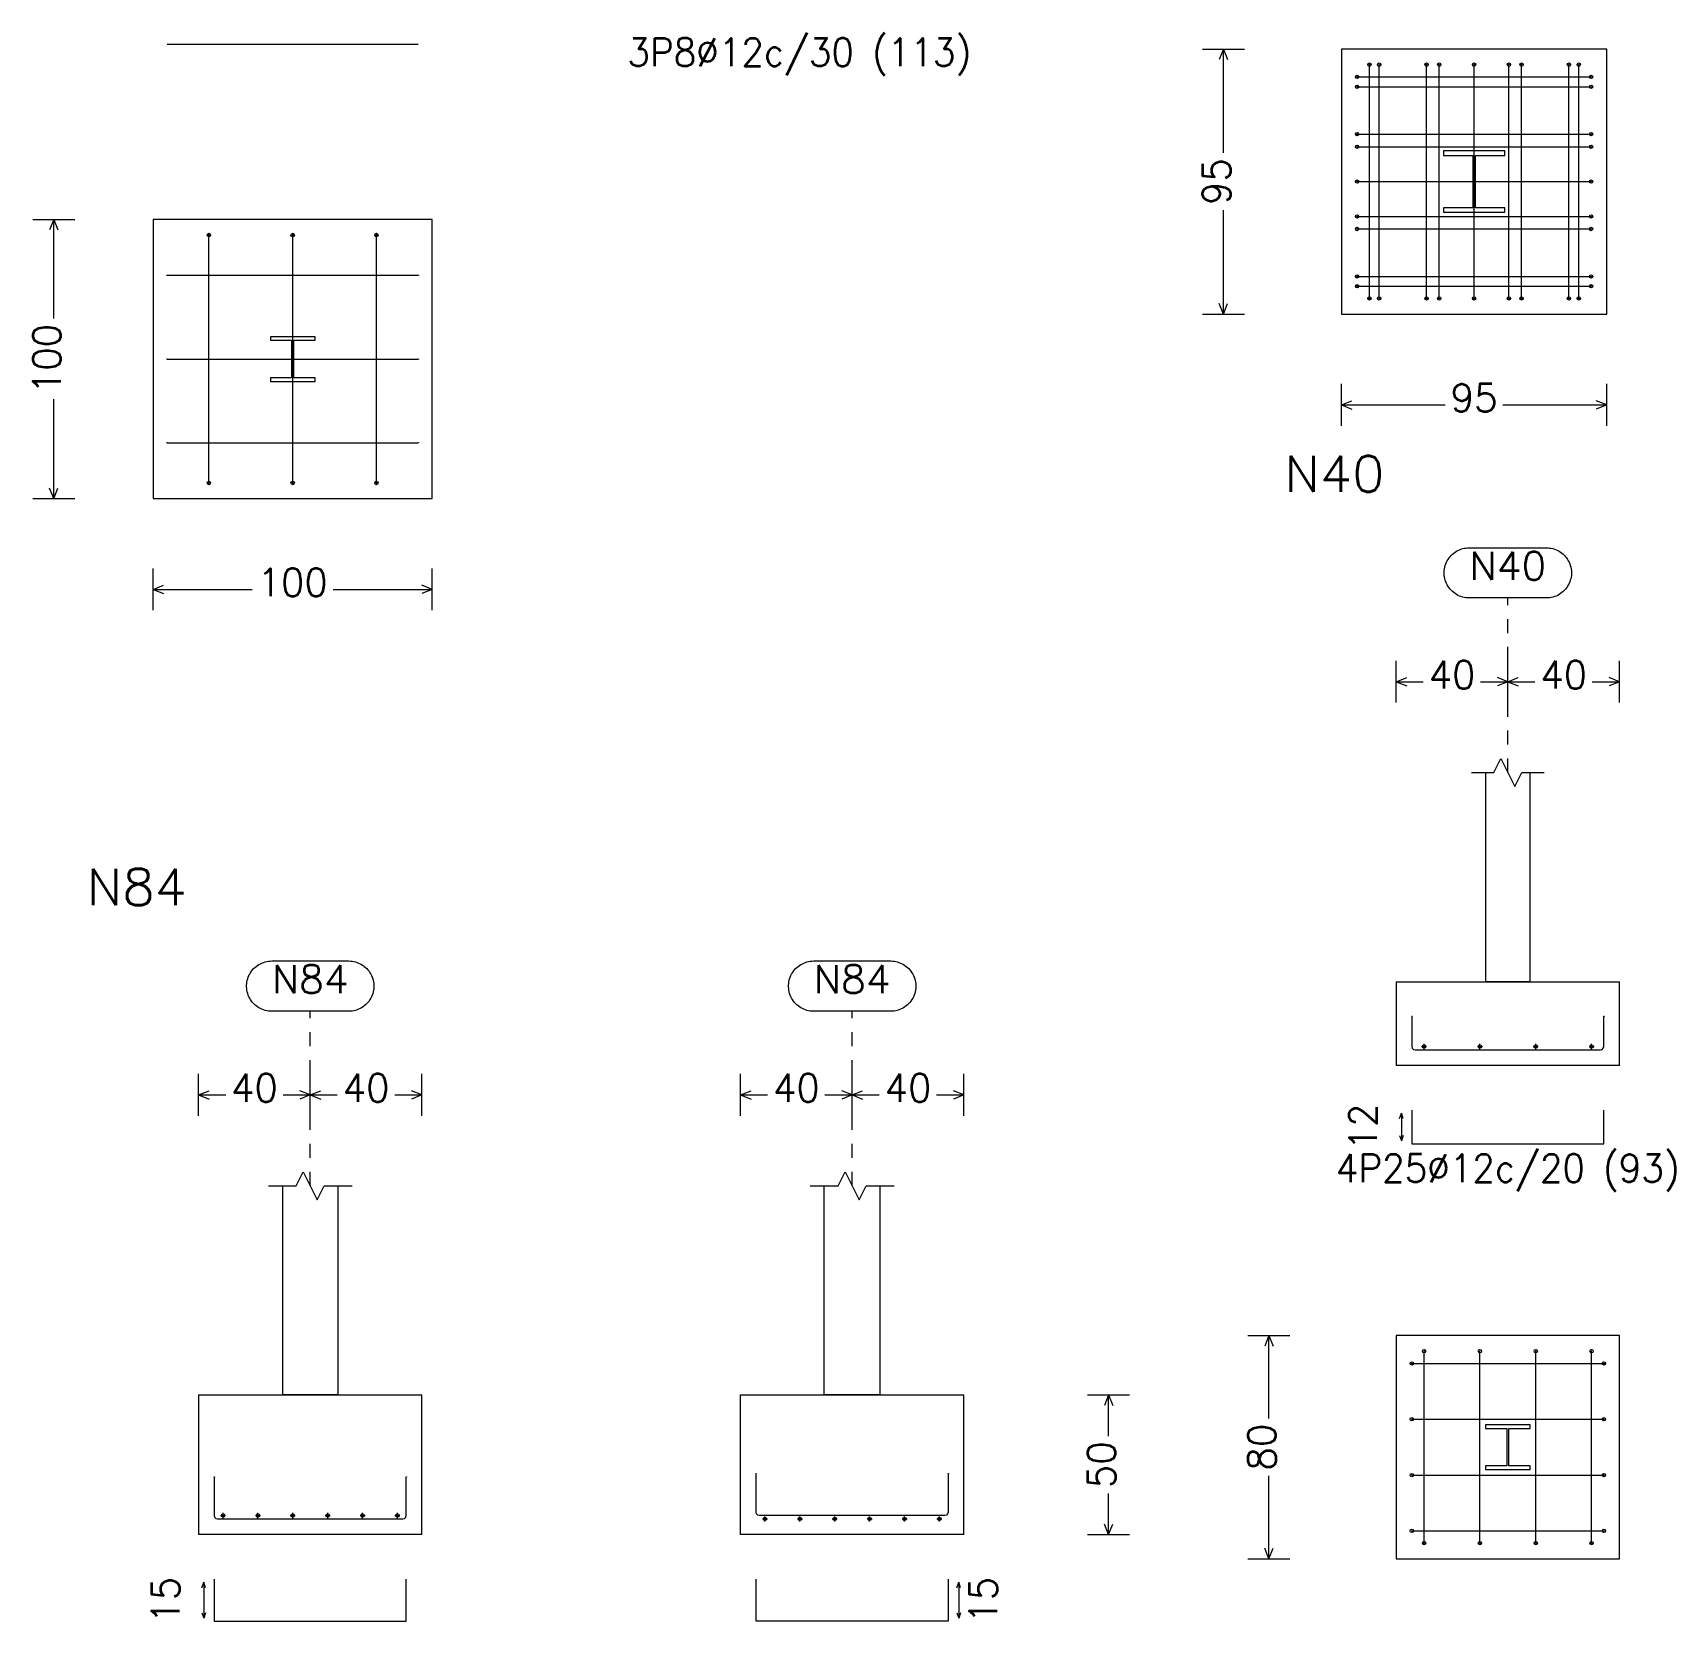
# Model space of a CAD drawing. Header units: millimetres. Extents: x -252 to 259, y -4 to 137.
# Drawn here: x -127.77 to -116, y 97.27 to 108.65 of the extents above; entities that cross this region are included whole.
import ezdxf
from ezdxf.enums import TextEntityAlignment as Align

# ---------------------------------------------------------------- set-up
doc = ezdxf.new("R2010")
doc.units = ezdxf.units.MM
doc.linetypes.add('CYPE_PUNTO', pattern=[0.075, 0, -0.075])
for name, color, linetype, lineweight in [('CIM_COTAS', 2, 'Continuous', 0), ('CIM_DIB_ARMADOS', 4, 'Continuous', 0), ('CIM_GEOMETRIA', 2, 'Continuous', 0), ('CIM_REFEREN', 2, 'Continuous', 0), ('CIM_TXT_ARMADOS', 3, 'Continuous', 0)]:
    doc.layers.add(name, color=color, linetype=linetype, lineweight=lineweight)
doc.styles.add('CYPETXT', font='romans__.ttf', dxfattribs={"height": 0.2})

msp = doc.modelspace()

# ---------------------------------------------------------------- hatches: boundary and pattern name
at = {"layer": 'CIM_DIB_ARMADOS'}
h = msp.add_hatch(color=256, dxfattribs=at)
edge = h.paths.add_edge_path(flags=0)
edge.add_arc((-118.194, 108.426), 0.0016, 0, 360)
h = msp.add_hatch(color=256, dxfattribs=at)
edge = h.paths.add_edge_path(flags=0)
edge.add_arc((-118.124, 108.426), 0.0016, 0, 360)
h = msp.add_hatch(color=256, dxfattribs=at)
edge = h.paths.add_edge_path(flags=0)
edge.add_arc((-117.784, 108.426), 0.0016, 0, 360)
h = msp.add_hatch(color=256, dxfattribs=at)
edge = h.paths.add_edge_path(flags=0)
edge.add_arc((-117.694, 108.426), 0.0016, 0, 360)
h = msp.add_hatch(color=256, dxfattribs=at)
edge = h.paths.add_edge_path(flags=0)
edge.add_arc((-117.444, 108.426), 0.0016, 0, 360)
h = msp.add_hatch(color=256, dxfattribs=at)
edge = h.paths.add_edge_path(flags=0)
edge.add_arc((-117.194, 108.426), 0.0016, 0, 360)
h = msp.add_hatch(color=256, dxfattribs=at)
edge = h.paths.add_edge_path(flags=0)
edge.add_arc((-117.104, 108.426), 0.0016, 0, 360)
h = msp.add_hatch(color=256, dxfattribs=at)
edge = h.paths.add_edge_path(flags=0)
edge.add_arc((-116.764, 108.426), 0.0016, 0, 360)
h = msp.add_hatch(color=256, dxfattribs=at)
edge = h.paths.add_edge_path(flags=0)
edge.add_arc((-116.694, 108.426), 0.0016, 0, 360)
h = msp.add_hatch(color=256, dxfattribs=at)
edge = h.paths.add_edge_path(flags=0)
edge.add_arc((-118.282, 108.338), 0.0016, 0, 360)
h = msp.add_hatch(color=256, dxfattribs=at)
edge = h.paths.add_edge_path(flags=0)
edge.add_arc((-118.282, 108.268), 0.0016, 0, 360)
h = msp.add_hatch(color=256, dxfattribs=at)
edge = h.paths.add_edge_path(flags=0)
edge.add_arc((-116.606, 108.338), 0.0016, 0, 360)
h = msp.add_hatch(color=256, dxfattribs=at)
edge = h.paths.add_edge_path(flags=0)
edge.add_arc((-116.606, 108.268), 0.0016, 0, 360)
h = msp.add_hatch(color=256, dxfattribs=at)
edge = h.paths.add_edge_path(flags=0)
edge.add_arc((-118.282, 107.928), 0.0016, 0, 360)
h = msp.add_hatch(color=256, dxfattribs=at)
edge = h.paths.add_edge_path(flags=0)
edge.add_arc((-116.606, 107.928), 0.0016, 0, 360)
h = msp.add_hatch(color=256, dxfattribs=at)
edge = h.paths.add_edge_path(flags=0)
edge.add_arc((-118.282, 107.838), 0.0016, 0, 360)
h = msp.add_hatch(color=256, dxfattribs=at)
edge = h.paths.add_edge_path(flags=0)
edge.add_arc((-116.606, 107.838), 0.0016, 0, 360)
h = msp.add_hatch(color=256, dxfattribs=at)
edge = h.paths.add_edge_path(flags=0)
edge.add_arc((-118.282, 107.588), 0.0016, 0, 360)
h = msp.add_hatch(color=256, dxfattribs=at)
edge = h.paths.add_edge_path(flags=0)
edge.add_arc((-116.606, 107.588), 0.0016, 0, 360)
h = msp.add_hatch(color=256, dxfattribs=at)
edge = h.paths.add_edge_path(flags=0)
edge.add_arc((-118.282, 107.338), 0.0016, 0, 360)
h = msp.add_hatch(color=256, dxfattribs=at)
edge = h.paths.add_edge_path(flags=0)
edge.add_arc((-116.606, 107.338), 0.0016, 0, 360)
h = msp.add_hatch(color=256, dxfattribs=at)
edge = h.paths.add_edge_path(flags=0)
edge.add_arc((-126.509, 107.216), 0.0016, 0, 360)
h = msp.add_hatch(color=256, dxfattribs=at)
edge = h.paths.add_edge_path(flags=0)
edge.add_arc((-126.509, 107.204), 0.0016, 0, 360)
h = msp.add_hatch(color=256, dxfattribs=at)
edge = h.paths.add_edge_path(flags=0)
edge.add_arc((-125.909, 107.216), 0.0016, 0, 360)
h = msp.add_hatch(color=256, dxfattribs=at)
edge = h.paths.add_edge_path(flags=0)
edge.add_arc((-125.909, 107.204), 0.0016, 0, 360)
h = msp.add_hatch(color=256, dxfattribs=at)
edge = h.paths.add_edge_path(flags=0)
edge.add_arc((-125.309, 107.216), 0.0016, 0, 360)
h = msp.add_hatch(color=256, dxfattribs=at)
edge = h.paths.add_edge_path(flags=0)
edge.add_arc((-125.309, 107.204), 0.0016, 0, 360)
h = msp.add_hatch(color=256, dxfattribs=at)
edge = h.paths.add_edge_path(flags=0)
edge.add_arc((-118.282, 107.248), 0.0016, 0, 360)
h = msp.add_hatch(color=256, dxfattribs=at)
edge = h.paths.add_edge_path(flags=0)
edge.add_arc((-116.606, 107.248), 0.0016, 0, 360)
h = msp.add_hatch(color=256, dxfattribs=at)
edge = h.paths.add_edge_path(flags=0)
edge.add_arc((-126.809, 106.916), 0.0016, 0, 360)
h = msp.add_hatch(color=256, dxfattribs=at)
edge = h.paths.add_edge_path(flags=0)
edge.add_arc((-126.809, 106.916), 0.0016, 0, 360)
h = msp.add_hatch(color=256, dxfattribs=at)
edge = h.paths.add_edge_path(flags=0)
edge.add_arc((-125.009, 106.916), 0.0016, 0, 360)
h = msp.add_hatch(color=256, dxfattribs=at)
edge = h.paths.add_edge_path(flags=0)
edge.add_arc((-125.009, 106.916), 0.0016, 0, 360)
h = msp.add_hatch(color=256, dxfattribs=at)
edge = h.paths.add_edge_path(flags=0)
edge.add_arc((-118.282, 106.908), 0.0016, 0, 360)
h = msp.add_hatch(color=256, dxfattribs=at)
edge = h.paths.add_edge_path(flags=0)
edge.add_arc((-116.606, 106.908), 0.0016, 0, 360)
h = msp.add_hatch(color=256, dxfattribs=at)
edge = h.paths.add_edge_path(flags=0)
edge.add_arc((-118.282, 106.838), 0.0016, 0, 360)
h = msp.add_hatch(color=256, dxfattribs=at)
edge = h.paths.add_edge_path(flags=0)
edge.add_arc((-118.194, 106.75), 0.0016, 0, 360)
h = msp.add_hatch(color=256, dxfattribs=at)
edge = h.paths.add_edge_path(flags=0)
edge.add_arc((-118.124, 106.75), 0.0016, 0, 360)
h = msp.add_hatch(color=256, dxfattribs=at)
edge = h.paths.add_edge_path(flags=0)
edge.add_arc((-117.784, 106.75), 0.0016, 0, 360)
h = msp.add_hatch(color=256, dxfattribs=at)
edge = h.paths.add_edge_path(flags=0)
edge.add_arc((-117.694, 106.75), 0.0016, 0, 360)
h = msp.add_hatch(color=256, dxfattribs=at)
edge = h.paths.add_edge_path(flags=0)
edge.add_arc((-117.444, 106.75), 0.0016, 0, 360)
h = msp.add_hatch(color=256, dxfattribs=at)
edge = h.paths.add_edge_path(flags=0)
edge.add_arc((-117.194, 106.75), 0.0016, 0, 360)
h = msp.add_hatch(color=256, dxfattribs=at)
edge = h.paths.add_edge_path(flags=0)
edge.add_arc((-117.104, 106.75), 0.0016, 0, 360)
h = msp.add_hatch(color=256, dxfattribs=at)
edge = h.paths.add_edge_path(flags=0)
edge.add_arc((-116.764, 106.75), 0.0016, 0, 360)
h = msp.add_hatch(color=256, dxfattribs=at)
edge = h.paths.add_edge_path(flags=0)
edge.add_arc((-116.694, 106.75), 0.0016, 0, 360)
h = msp.add_hatch(color=256, dxfattribs=at)
edge = h.paths.add_edge_path(flags=0)
edge.add_arc((-116.606, 106.838), 0.0016, 0, 360)
h = msp.add_hatch(color=256, dxfattribs=at)
edge = h.paths.add_edge_path(flags=0)
edge.add_arc((-126.809, 106.316), 0.0016, 0, 360)
h = msp.add_hatch(color=256, dxfattribs=at)
edge = h.paths.add_edge_path(flags=0)
edge.add_arc((-126.809, 106.316), 0.0016, 0, 360)
h = msp.add_hatch(color=256, dxfattribs=at)
edge = h.paths.add_edge_path(flags=0)
edge.add_arc((-125.009, 106.316), 0.0016, 0, 360)
h = msp.add_hatch(color=256, dxfattribs=at)
edge = h.paths.add_edge_path(flags=0)
edge.add_arc((-125.009, 106.316), 0.0016, 0, 360)
h = msp.add_hatch(color=256, dxfattribs=at)
edge = h.paths.add_edge_path(flags=0)
edge.add_arc((-126.809, 105.716), 0.0016, 0, 360)
h = msp.add_hatch(color=256, dxfattribs=at)
edge = h.paths.add_edge_path(flags=0)
edge.add_arc((-126.809, 105.716), 0.0016, 0, 360)
h = msp.add_hatch(color=256, dxfattribs=at)
edge = h.paths.add_edge_path(flags=0)
edge.add_arc((-125.009, 105.716), 0.0016, 0, 360)
h = msp.add_hatch(color=256, dxfattribs=at)
edge = h.paths.add_edge_path(flags=0)
edge.add_arc((-125.009, 105.716), 0.0016, 0, 360)
h = msp.add_hatch(color=256, dxfattribs=at)
edge = h.paths.add_edge_path(flags=0)
edge.add_arc((-126.509, 105.428), 0.0016, 0, 360)
h = msp.add_hatch(color=256, dxfattribs=at)
edge = h.paths.add_edge_path(flags=0)
edge.add_arc((-126.509, 105.416), 0.0016, 0, 360)
h = msp.add_hatch(color=256, dxfattribs=at)
edge = h.paths.add_edge_path(flags=0)
edge.add_arc((-125.909, 105.428), 0.0016, 0, 360)
h = msp.add_hatch(color=256, dxfattribs=at)
edge = h.paths.add_edge_path(flags=0)
edge.add_arc((-125.909, 105.416), 0.0016, 0, 360)
h = msp.add_hatch(color=256, dxfattribs=at)
edge = h.paths.add_edge_path(flags=0)
edge.add_arc((-125.309, 105.428), 0.0016, 0, 360)
h = msp.add_hatch(color=256, dxfattribs=at)
edge = h.paths.add_edge_path(flags=0)
edge.add_arc((-125.309, 105.416), 0.0016, 0, 360)
h = msp.add_hatch(color=256, dxfattribs=at)
edge = h.paths.add_edge_path(flags=0)
edge.add_arc((-117.89, 101.604), 0.0016, 0, 360)
h = msp.add_hatch(color=256, dxfattribs=at)
edge = h.paths.add_edge_path(flags=0)
edge.add_arc((-116.514, 101.604), 0.0016, 0, 360)
h = msp.add_hatch(color=256, dxfattribs=at)
edge = h.paths.add_edge_path(flags=0)
edge.add_arc((-117.802, 99.204), 0.0016, 0, 360)
h = msp.add_hatch(color=256, dxfattribs=at)
edge = h.paths.add_edge_path(flags=0)
edge.add_arc((-117.402, 99.204), 0.0016, 0, 360)
h = msp.add_hatch(color=256, dxfattribs=at)
edge = h.paths.add_edge_path(flags=0)
edge.add_arc((-117.002, 99.204), 0.0016, 0, 360)
h = msp.add_hatch(color=256, dxfattribs=at)
edge = h.paths.add_edge_path(flags=0)
edge.add_arc((-116.602, 99.204), 0.0016, 0, 360)
h = msp.add_hatch(color=256, dxfattribs=at)
edge = h.paths.add_edge_path(flags=0)
edge.add_arc((-117.89, 99.116), 0.0016, 0, 360)
h = msp.add_hatch(color=256, dxfattribs=at)
edge = h.paths.add_edge_path(flags=0)
edge.add_arc((-116.514, 99.116), 0.0016, 0, 360)
h = msp.add_hatch(color=256, dxfattribs=at)
edge = h.paths.add_edge_path(flags=0)
edge.add_arc((-117.89, 98.716), 0.0016, 0, 360)
h = msp.add_hatch(color=256, dxfattribs=at)
edge = h.paths.add_edge_path(flags=0)
edge.add_arc((-116.514, 98.716), 0.0016, 0, 360)
h = msp.add_hatch(color=256, dxfattribs=at)
edge = h.paths.add_edge_path(flags=0)
edge.add_arc((-126.471, 98.302), 0.0016, 0, 360)
h = msp.add_hatch(color=256, dxfattribs=at)
edge = h.paths.add_edge_path(flags=0)
edge.add_arc((-125.095, 98.302), 0.0016, 0, 360)
h = msp.add_hatch(color=256, dxfattribs=at)
edge = h.paths.add_edge_path(flags=0)
edge.add_arc((-122.588, 98.326), 0.0016, 0, 360)
h = msp.add_hatch(color=256, dxfattribs=at)
edge = h.paths.add_edge_path(flags=0)
edge.add_arc((-121.212, 98.326), 0.0016, 0, 360)
h = msp.add_hatch(color=256, dxfattribs=at)
edge = h.paths.add_edge_path(flags=0)
edge.add_arc((-117.89, 98.316), 0.0016, 0, 360)
h = msp.add_hatch(color=256, dxfattribs=at)
edge = h.paths.add_edge_path(flags=0)
edge.add_arc((-116.514, 98.316), 0.0016, 0, 360)
h = msp.add_hatch(color=256, dxfattribs=at)
edge = h.paths.add_edge_path(flags=0)
edge.add_arc((-117.89, 97.916), 0.0016, 0, 360)
h = msp.add_hatch(color=256, dxfattribs=at)
edge = h.paths.add_edge_path(flags=0)
edge.add_arc((-116.514, 97.916), 0.0016, 0, 360)
h = msp.add_hatch(color=256, dxfattribs=at)
edge = h.paths.add_edge_path(flags=0)
edge.add_arc((-117.802, 97.828), 0.0016, 0, 360)
h = msp.add_hatch(color=256, dxfattribs=at)
edge = h.paths.add_edge_path(flags=0)
edge.add_arc((-117.402, 97.828), 0.0016, 0, 360)
h = msp.add_hatch(color=256, dxfattribs=at)
edge = h.paths.add_edge_path(flags=0)
edge.add_arc((-117.002, 97.828), 0.0016, 0, 360)
h = msp.add_hatch(color=256, dxfattribs=at)
edge = h.paths.add_edge_path(flags=0)
edge.add_arc((-116.602, 97.828), 0.0016, 0, 360)

# ---------------------------------------------------------------- linework, layer by layer
at = {"layer": 'CIM_COTAS'}
for p, q in [((-119.39, 108.538), (-119.09, 108.538)), ((-119.24, 108.538), (-119.27, 108.463)), ((-119.24, 108.538), (-119.21, 108.463)), ((-119.24, 107.794), (-119.24, 108.538)), ((-119.24, 106.638), (-119.24, 107.383)), ((-127.771, 107.316), (-127.471, 107.316)), ((-127.621, 107.316), (-127.651, 107.241)), ((-127.621, 107.316), (-127.591, 107.241)), ((-127.621, 106.606), (-127.621, 107.316)), ((-119.39, 106.638), (-119.09, 106.638)), ((-119.24, 106.638), (-119.27, 106.713)), ((-119.24, 106.638), (-119.21, 106.713)), ((-127.621, 105.316), (-127.621, 106.027)), ((-118.394, 105.837), (-118.394, 106.137)), ((-116.494, 105.837), (-116.494, 106.137)), ((-118.394, 105.987), (-118.319, 106.017)), ((-118.394, 105.987), (-118.319, 105.957)), ((-118.394, 105.987), (-117.65, 105.987)), ((-117.239, 105.987), (-116.494, 105.987)), ((-116.494, 105.987), (-116.569, 106.017)), ((-116.494, 105.987), (-116.569, 105.957)), ((-127.621, 105.316), (-127.651, 105.391)), ((-127.621, 105.316), (-127.591, 105.391)), ((-127.771, 105.316), (-127.471, 105.316)), ((-126.909, 104.515), (-126.909, 104.815)), ((-124.909, 104.515), (-124.909, 104.815)), ((-126.909, 104.665), (-126.834, 104.695)), ((-126.909, 104.665), (-126.834, 104.635)), ((-126.909, 104.665), (-126.199, 104.665)), ((-125.62, 104.665), (-124.909, 104.665)), ((-124.909, 104.665), (-124.984, 104.695)), ((-124.909, 104.665), (-124.984, 104.635)), ((-118.002, 103.853), (-118.002, 104.153)), ((-117.202, 103.853), (-117.202, 104.153)), ((-117.202, 103.853), (-117.202, 104.153)), ((-116.402, 103.853), (-116.402, 104.153)), ((-118.002, 104.003), (-117.927, 104.033)), ((-117.202, 104.003), (-117.277, 104.033)), ((-117.202, 104.003), (-117.127, 104.033)), ((-116.402, 104.003), (-116.477, 104.033)), ((-118.002, 104.003), (-117.927, 103.973)), ((-118.002, 104.003), (-117.808, 104.003)), ((-117.397, 104.003), (-117.202, 104.003)), ((-117.202, 104.003), (-117.277, 103.973)), ((-117.202, 104.003), (-117.127, 103.973)), ((-117.202, 104.003), (-117.008, 104.003)), ((-116.597, 104.003), (-116.402, 104.003)), ((-116.402, 104.003), (-116.477, 103.973)), ((-126.583, 100.891), (-126.583, 101.191)), ((-125.783, 100.891), (-125.783, 101.191)), ((-125.783, 100.891), (-125.783, 101.191)), ((-124.983, 100.891), (-124.983, 101.191)), ((-122.7, 100.891), (-122.7, 101.191)), ((-121.9, 100.891), (-121.9, 101.191)), ((-121.9, 100.891), (-121.9, 101.191)), ((-121.1, 100.891), (-121.1, 101.191)), ((-126.583, 101.041), (-126.508, 101.071)), ((-126.583, 101.041), (-126.508, 101.011)), ((-126.583, 101.041), (-126.389, 101.041)), ((-125.978, 101.041), (-125.783, 101.041)), ((-125.783, 101.041), (-125.858, 101.071)), ((-125.783, 101.041), (-125.858, 101.011)), ((-125.783, 101.041), (-125.708, 101.071)), ((-125.783, 101.041), (-125.708, 101.011)), ((-125.783, 101.041), (-125.589, 101.041)), ((-125.178, 101.041), (-124.983, 101.041)), ((-124.983, 101.041), (-125.058, 101.071)), ((-124.983, 101.041), (-125.058, 101.011)), ((-122.7, 101.041), (-122.625, 101.071)), ((-122.7, 101.041), (-122.625, 101.011)), ((-122.7, 101.041), (-122.506, 101.041)), ((-122.095, 101.041), (-121.9, 101.041)), ((-121.9, 101.041), (-121.975, 101.071)), ((-121.9, 101.041), (-121.975, 101.011)), ((-121.9, 101.041), (-121.825, 101.071)), ((-121.9, 101.041), (-121.825, 101.011)), ((-121.9, 101.041), (-121.706, 101.041)), ((-121.295, 101.041), (-121.1, 101.041)), ((-121.1, 101.041), (-121.175, 101.071)), ((-121.1, 101.041), (-121.175, 101.011)), ((-119.064, 99.316), (-118.764, 99.316)), ((-118.914, 99.316), (-118.944, 99.241)), ((-118.914, 99.316), (-118.884, 99.241)), ((-118.914, 98.722), (-118.914, 99.316)), ((-120.213, 98.89), (-119.913, 98.89)), ((-120.063, 98.89), (-120.093, 98.815)), ((-120.063, 98.89), (-120.033, 98.815)), ((-120.063, 98.595), (-120.063, 98.89)), ((-118.914, 97.716), (-118.914, 98.311)), ((-120.063, 97.89), (-120.063, 98.184)), ((-120.063, 97.89), (-120.093, 97.965)), ((-120.063, 97.89), (-120.033, 97.965)), ((-120.213, 97.89), (-119.913, 97.89)), ((-118.914, 97.716), (-118.944, 97.791)), ((-118.914, 97.716), (-118.884, 97.791)), ((-119.064, 97.716), (-118.764, 97.716))]:
    msp.add_line(p, q, dxfattribs=at)
at = {"layer": 'CIM_COTAS', "linetype": 'CYPE_PUNTO'}
for p, q in [((-117.202, 103.352), (-117.202, 104.603)), ((-125.783, 100.39), (-125.783, 101.641)), ((-121.9, 100.39), (-121.9, 101.641))]:
    msp.add_line(p, q, dxfattribs=at)
at = {"layer": 'CIM_COTAS'}
for points in [[(-116.926, 104.963), (-116.914, 104.963), (-116.903, 104.961), (-116.891, 104.959), (-116.879, 104.957), (-116.867, 104.953), (-116.856, 104.949), (-116.845, 104.944), (-116.835, 104.938), (-116.825, 104.931), (-116.815, 104.924), (-116.806, 104.917), (-116.797, 104.908), (-116.789, 104.899), (-116.782, 104.89), (-116.775, 104.88), (-116.769, 104.87), (-116.763, 104.859), (-116.759, 104.848), (-116.755, 104.836), (-116.751, 104.825), (-116.749, 104.813), (-116.747, 104.801), (-116.747, 104.789), (-116.747, 104.777), (-116.747, 104.765), (-116.749, 104.753), (-116.751, 104.741), (-116.755, 104.73), (-116.759, 104.718), (-116.763, 104.707), (-116.769, 104.697), (-116.775, 104.686), (-116.782, 104.676), (-116.789, 104.667), (-116.797, 104.658), (-116.806, 104.65), (-116.815, 104.642), (-116.825, 104.635), (-116.835, 104.628), (-116.845, 104.622), (-116.856, 104.617), (-116.867, 104.613), (-116.879, 104.609), (-116.891, 104.607), (-116.903, 104.605), (-116.914, 104.603), (-116.926, 104.603), (-117.478, 104.603), (-117.491, 104.603), (-117.502, 104.605), (-117.514, 104.607), (-117.526, 104.609), (-117.538, 104.613), (-117.549, 104.617), (-117.56, 104.622), (-117.57, 104.628), (-117.58, 104.635), (-117.59, 104.642), (-117.599, 104.65), (-117.608, 104.658), (-117.616, 104.667), (-117.623, 104.676), (-117.63, 104.686), (-117.636, 104.697), (-117.642, 104.707), (-117.646, 104.718), (-117.65, 104.73), (-117.654, 104.741), (-117.656, 104.753), (-117.658, 104.765), (-117.658, 104.777), (-117.658, 104.789), (-117.658, 104.801), (-117.656, 104.813), (-117.654, 104.825), (-117.65, 104.836), (-117.646, 104.848), (-117.642, 104.859), (-117.636, 104.87), (-117.63, 104.88), (-117.623, 104.89), (-117.616, 104.899), (-117.608, 104.908), (-117.599, 104.917), (-117.59, 104.924), (-117.58, 104.931), (-117.57, 104.938), (-117.56, 104.944), (-117.549, 104.949), (-117.538, 104.953), (-117.526, 104.957), (-117.514, 104.959), (-117.502, 104.961), (-117.491, 104.963), (-117.478, 104.963), (-116.926, 104.963)], [(-125.507, 102.001), (-125.495, 102), (-125.483, 101.999), (-125.471, 101.997), (-125.46, 101.994), (-125.448, 101.991), (-125.437, 101.986), (-125.426, 101.981), (-125.416, 101.975), (-125.405, 101.969), (-125.396, 101.962), (-125.387, 101.954), (-125.378, 101.946), (-125.37, 101.937), (-125.362, 101.927), (-125.356, 101.917), (-125.349, 101.907), (-125.344, 101.896), (-125.339, 101.885), (-125.335, 101.874), (-125.332, 101.862), (-125.33, 101.851), (-125.328, 101.839), (-125.327, 101.827), (-125.327, 101.815), (-125.328, 101.803), (-125.33, 101.791), (-125.332, 101.779), (-125.335, 101.767), (-125.339, 101.756), (-125.344, 101.745), (-125.349, 101.734), (-125.356, 101.724), (-125.362, 101.714), (-125.37, 101.704), (-125.378, 101.695), (-125.387, 101.687), (-125.396, 101.679), (-125.405, 101.672), (-125.416, 101.666), (-125.426, 101.66), (-125.437, 101.655), (-125.448, 101.651), (-125.46, 101.647), (-125.471, 101.644), (-125.483, 101.642), (-125.495, 101.641), (-125.507, 101.641), (-126.059, 101.641), (-126.071, 101.641), (-126.083, 101.642), (-126.095, 101.644), (-126.107, 101.647), (-126.118, 101.651), (-126.13, 101.655), (-126.14, 101.66), (-126.151, 101.666), (-126.161, 101.672), (-126.171, 101.679), (-126.18, 101.687), (-126.189, 101.695), (-126.197, 101.704), (-126.204, 101.714), (-126.211, 101.724), (-126.217, 101.734), (-126.223, 101.745), (-126.227, 101.756), (-126.231, 101.767), (-126.234, 101.779), (-126.237, 101.791), (-126.238, 101.803), (-126.239, 101.815), (-126.239, 101.827), (-126.238, 101.839), (-126.237, 101.851), (-126.234, 101.862), (-126.231, 101.874), (-126.227, 101.885), (-126.223, 101.896), (-126.217, 101.907), (-126.211, 101.917), (-126.204, 101.927), (-126.197, 101.937), (-126.189, 101.946), (-126.18, 101.954), (-126.171, 101.962), (-126.161, 101.969), (-126.151, 101.975), (-126.14, 101.981), (-126.13, 101.986), (-126.118, 101.991), (-126.107, 101.994), (-126.095, 101.997), (-126.083, 101.999), (-126.071, 102), (-126.059, 102.001), (-125.507, 102.001)], [(-121.624, 102.001), (-121.612, 102), (-121.6, 101.999), (-121.588, 101.997), (-121.577, 101.994), (-121.565, 101.991), (-121.554, 101.986), (-121.543, 101.981), (-121.533, 101.975), (-121.522, 101.969), (-121.513, 101.962), (-121.504, 101.954), (-121.495, 101.946), (-121.487, 101.937), (-121.479, 101.927), (-121.473, 101.917), (-121.466, 101.907), (-121.461, 101.896), (-121.456, 101.885), (-121.452, 101.874), (-121.449, 101.862), (-121.447, 101.851), (-121.445, 101.839), (-121.444, 101.827), (-121.444, 101.815), (-121.445, 101.803), (-121.447, 101.791), (-121.449, 101.779), (-121.452, 101.767), (-121.456, 101.756), (-121.461, 101.745), (-121.466, 101.734), (-121.473, 101.724), (-121.479, 101.714), (-121.487, 101.704), (-121.495, 101.695), (-121.504, 101.687), (-121.513, 101.679), (-121.522, 101.672), (-121.533, 101.666), (-121.543, 101.66), (-121.554, 101.655), (-121.565, 101.651), (-121.577, 101.647), (-121.588, 101.644), (-121.6, 101.642), (-121.612, 101.641), (-121.624, 101.641), (-122.176, 101.641), (-122.188, 101.641), (-122.2, 101.642), (-122.212, 101.644), (-122.224, 101.647), (-122.235, 101.651), (-122.247, 101.655), (-122.257, 101.66), (-122.268, 101.666), (-122.278, 101.672), (-122.288, 101.679), (-122.297, 101.687), (-122.306, 101.695), (-122.314, 101.704), (-122.321, 101.714), (-122.328, 101.724), (-122.334, 101.734), (-122.34, 101.745), (-122.344, 101.756), (-122.348, 101.767), (-122.351, 101.779), (-122.354, 101.791), (-122.355, 101.803), (-122.356, 101.815), (-122.356, 101.827), (-122.355, 101.839), (-122.354, 101.851), (-122.351, 101.862), (-122.348, 101.874), (-122.344, 101.885), (-122.34, 101.896), (-122.334, 101.907), (-122.328, 101.917), (-122.321, 101.927), (-122.314, 101.937), (-122.306, 101.946), (-122.297, 101.954), (-122.288, 101.962), (-122.278, 101.969), (-122.268, 101.975), (-122.257, 101.981), (-122.247, 101.986), (-122.235, 101.991), (-122.224, 101.994), (-122.212, 101.997), (-122.2, 101.999), (-122.188, 102), (-122.176, 102.001), (-121.624, 102.001)]]:
    msp.add_lwpolyline(points, close=True, dxfattribs=at)
at = {"layer": 'CIM_DIB_ARMADOS'}
for p, q in [((-126.809, 108.574), (-125.009, 108.574)), ((-126.509, 105.416), (-126.509, 107.216)), ((-125.909, 105.416), (-125.909, 107.216)), ((-125.309, 105.416), (-125.309, 107.216)), ((-126.809, 106.916), (-125.009, 106.916)), ((-126.809, 106.916), (-125.009, 106.916)), ((-126.809, 106.316), (-125.009, 106.316)), ((-126.809, 106.316), (-125.009, 106.316)), ((-126.809, 105.716), (-125.009, 105.716)), ((-126.809, 105.716), (-125.009, 105.716)), ((-117.82, 101.388), (-117.784, 101.388)), ((-117.802, 101.37), (-117.802, 101.406)), ((-117.42, 101.388), (-117.384, 101.388)), ((-117.402, 101.37), (-117.402, 101.406)), ((-117.02, 101.388), (-116.984, 101.388)), ((-117.002, 101.37), (-117.002, 101.406)), ((-116.62, 101.388), (-116.584, 101.388)), ((-116.602, 101.37), (-116.602, 101.406)), ((-126.426, 98.026), (-126.39, 98.026)), ((-126.408, 98.008), (-126.408, 98.044)), ((-126.176, 98.026), (-126.14, 98.026)), ((-126.158, 98.008), (-126.158, 98.044)), ((-125.926, 98.026), (-125.89, 98.026)), ((-125.908, 98.008), (-125.908, 98.044)), ((-125.676, 98.026), (-125.64, 98.026)), ((-125.658, 98.008), (-125.658, 98.044)), ((-125.426, 98.026), (-125.39, 98.026)), ((-125.408, 98.008), (-125.408, 98.044)), ((-125.176, 98.026), (-125.14, 98.026)), ((-125.158, 98.008), (-125.158, 98.044)), ((-122.543, 98.002), (-122.507, 98.002)), ((-122.525, 97.984), (-122.525, 98.02)), ((-122.293, 98.002), (-122.257, 98.002)), ((-122.275, 97.984), (-122.275, 98.02)), ((-122.043, 98.002), (-122.007, 98.002)), ((-122.025, 97.984), (-122.025, 98.02)), ((-121.793, 98.002), (-121.757, 98.002)), ((-121.775, 97.984), (-121.775, 98.02)), ((-121.543, 98.002), (-121.507, 98.002)), ((-121.525, 97.984), (-121.525, 98.02)), ((-121.293, 98.002), (-121.257, 98.002)), ((-121.275, 97.984), (-121.275, 98.02))]:
    msp.add_line(p, q, dxfattribs=at)
for points in [[(-118.194, 106.75), (-118.194, 106.753), (-118.194, 106.762), (-118.194, 106.774), (-118.194, 108.402), (-118.194, 108.414), (-118.194, 108.423), (-118.194, 108.426)], [(-118.124, 106.75), (-118.124, 106.753), (-118.124, 106.762), (-118.124, 106.774), (-118.124, 108.402), (-118.124, 108.414), (-118.124, 108.423), (-118.124, 108.426)], [(-117.784, 106.75), (-117.784, 106.753), (-117.784, 106.762), (-117.784, 106.774), (-117.784, 108.402), (-117.784, 108.414), (-117.784, 108.423), (-117.784, 108.426)], [(-117.694, 106.75), (-117.694, 106.753), (-117.694, 106.762), (-117.694, 106.774), (-117.694, 108.402), (-117.694, 108.414), (-117.694, 108.423), (-117.694, 108.426)], [(-117.444, 106.75), (-117.444, 106.753), (-117.444, 106.762), (-117.444, 106.774), (-117.444, 108.402), (-117.444, 108.414), (-117.444, 108.423), (-117.444, 108.426)], [(-117.194, 106.75), (-117.194, 106.753), (-117.194, 106.762), (-117.194, 106.774), (-117.194, 108.402), (-117.194, 108.414), (-117.194, 108.423), (-117.194, 108.426)], [(-117.104, 106.75), (-117.104, 106.753), (-117.104, 106.762), (-117.104, 106.774), (-117.104, 108.402), (-117.104, 108.414), (-117.104, 108.423), (-117.104, 108.426)], [(-116.764, 106.75), (-116.764, 106.753), (-116.764, 106.762), (-116.764, 106.774), (-116.764, 108.402), (-116.764, 108.414), (-116.764, 108.423), (-116.764, 108.426)], [(-116.694, 106.75), (-116.694, 106.753), (-116.694, 106.762), (-116.694, 106.774), (-116.694, 108.402), (-116.694, 108.414), (-116.694, 108.423), (-116.694, 108.426)], [(-118.282, 108.338), (-118.279, 108.338), (-118.27, 108.338), (-118.258, 108.338), (-116.63, 108.338), (-116.618, 108.338), (-116.609, 108.338), (-116.606, 108.338)], [(-118.282, 108.268), (-118.279, 108.268), (-118.27, 108.268), (-118.258, 108.268), (-116.63, 108.268), (-116.618, 108.268), (-116.609, 108.268), (-116.606, 108.268)], [(-118.282, 107.928), (-118.279, 107.928), (-118.27, 107.928), (-118.258, 107.928), (-116.63, 107.928), (-116.618, 107.928), (-116.609, 107.928), (-116.606, 107.928)], [(-118.282, 107.838), (-118.279, 107.838), (-118.27, 107.838), (-118.258, 107.838), (-116.63, 107.838), (-116.618, 107.838), (-116.609, 107.838), (-116.606, 107.838)], [(-118.282, 107.588), (-118.279, 107.588), (-118.27, 107.588), (-118.258, 107.588), (-116.63, 107.588), (-116.618, 107.588), (-116.609, 107.588), (-116.606, 107.588)], [(-118.282, 107.338), (-118.279, 107.338), (-118.27, 107.338), (-118.258, 107.338), (-116.63, 107.338), (-116.618, 107.338), (-116.609, 107.338), (-116.606, 107.338)], [(-126.509, 105.428), (-126.509, 105.431), (-126.509, 105.44), (-126.509, 105.452), (-126.509, 107.18), (-126.509, 107.192), (-126.509, 107.201), (-126.509, 107.204)], [(-125.909, 105.428), (-125.909, 105.431), (-125.909, 105.44), (-125.909, 105.452), (-125.909, 107.18), (-125.909, 107.192), (-125.909, 107.201), (-125.909, 107.204)], [(-125.309, 105.428), (-125.309, 105.431), (-125.309, 105.44), (-125.309, 105.452), (-125.309, 107.18), (-125.309, 107.192), (-125.309, 107.201), (-125.309, 107.204)], [(-118.282, 107.248), (-118.279, 107.248), (-118.27, 107.248), (-118.258, 107.248), (-116.63, 107.248), (-116.618, 107.248), (-116.609, 107.248), (-116.606, 107.248)], [(-118.282, 106.908), (-118.279, 106.908), (-118.27, 106.908), (-118.258, 106.908), (-116.63, 106.908), (-116.618, 106.908), (-116.609, 106.908), (-116.606, 106.908)], [(-118.282, 106.838), (-118.279, 106.838), (-118.27, 106.838), (-118.258, 106.838), (-116.63, 106.838), (-116.618, 106.838), (-116.609, 106.838), (-116.606, 106.838)], [(-117.89, 101.604), (-117.89, 101.388), (-117.887, 101.376), (-117.878, 101.367), (-117.866, 101.364), (-116.538, 101.364), (-116.526, 101.367), (-116.518, 101.376), (-116.514, 101.388), (-116.514, 101.604)], [(-117.89, 100.931), (-117.89, 100.691), (-116.514, 100.691), (-116.514, 100.931)], [(-117.802, 97.828), (-117.802, 97.831), (-117.802, 97.84), (-117.802, 97.852), (-117.802, 99.18), (-117.802, 99.192), (-117.802, 99.201), (-117.802, 99.204)], [(-117.402, 97.828), (-117.402, 97.831), (-117.402, 97.84), (-117.402, 97.852), (-117.402, 99.18), (-117.402, 99.192), (-117.402, 99.201), (-117.402, 99.204)], [(-117.002, 97.828), (-117.002, 97.831), (-117.002, 97.84), (-117.002, 97.852), (-117.002, 99.18), (-117.002, 99.192), (-117.002, 99.201), (-117.002, 99.204)], [(-116.602, 97.828), (-116.602, 97.831), (-116.602, 97.84), (-116.602, 97.852), (-116.602, 99.18), (-116.602, 99.192), (-116.602, 99.201), (-116.602, 99.204)], [(-117.89, 99.116), (-117.887, 99.116), (-117.878, 99.116), (-117.866, 99.116), (-116.538, 99.116), (-116.526, 99.116), (-116.518, 99.116), (-116.514, 99.116)], [(-117.89, 98.716), (-117.887, 98.716), (-117.878, 98.716), (-117.866, 98.716), (-116.538, 98.716), (-116.526, 98.716), (-116.518, 98.716), (-116.514, 98.716)], [(-126.471, 98.302), (-126.471, 98.026), (-126.468, 98.014), (-126.459, 98.005), (-126.447, 98.002), (-125.119, 98.002), (-125.107, 98.005), (-125.099, 98.014), (-125.095, 98.026), (-125.095, 98.302)], [(-121.212, 98.326), (-121.212, 98.05), (-121.216, 98.038), (-121.224, 98.029), (-121.236, 98.026), (-122.564, 98.026), (-122.576, 98.029), (-122.585, 98.038), (-122.588, 98.05), (-122.588, 98.326)], [(-117.89, 98.316), (-117.887, 98.316), (-117.878, 98.316), (-117.866, 98.316), (-116.538, 98.316), (-116.526, 98.316), (-116.518, 98.316), (-116.514, 98.316)], [(-117.89, 97.916), (-117.887, 97.916), (-117.878, 97.916), (-117.866, 97.916), (-116.538, 97.916), (-116.526, 97.916), (-116.518, 97.916), (-116.514, 97.916)], [(-126.471, 97.569), (-126.471, 97.269), (-125.095, 97.269), (-125.095, 97.569)], [(-121.212, 97.569), (-121.212, 97.269), (-122.588, 97.269), (-122.588, 97.569)]]:
    msp.add_lwpolyline(points, dxfattribs=at)
for centre, radius in [((-118.194, 108.426), 0.012), ((-118.194, 108.426), 0.0016), ((-118.124, 108.426), 0.012), ((-118.124, 108.426), 0.0016), ((-117.784, 108.426), 0.012), ((-117.784, 108.426), 0.0016), ((-117.694, 108.426), 0.012), ((-117.694, 108.426), 0.0016), ((-117.444, 108.426), 0.012), ((-117.444, 108.426), 0.0016), ((-117.194, 108.426), 0.012), ((-117.194, 108.426), 0.0016), ((-117.104, 108.426), 0.012), ((-117.104, 108.426), 0.0016), ((-116.764, 108.426), 0.012), ((-116.764, 108.426), 0.0016), ((-116.694, 108.426), 0.012), ((-116.694, 108.426), 0.0016), ((-118.282, 108.338), 0.012), ((-118.282, 108.268), 0.012), ((-118.282, 108.338), 0.0016), ((-118.282, 108.268), 0.0016), ((-116.606, 108.338), 0.012), ((-116.606, 108.268), 0.012), ((-116.606, 108.338), 0.0016), ((-116.606, 108.268), 0.0016), ((-118.282, 107.928), 0.012), ((-118.282, 107.928), 0.0016), ((-116.606, 107.928), 0.012), ((-116.606, 107.928), 0.0016), ((-118.282, 107.838), 0.012), ((-118.282, 107.838), 0.0016), ((-116.606, 107.838), 0.012), ((-116.606, 107.838), 0.0016), ((-118.282, 107.588), 0.012), ((-118.282, 107.588), 0.0016), ((-116.606, 107.588), 0.012), ((-116.606, 107.588), 0.0016), ((-118.282, 107.338), 0.012), ((-118.282, 107.338), 0.0016), ((-116.606, 107.338), 0.012), ((-116.606, 107.338), 0.0016), ((-126.509, 107.204), 0.012), ((-126.509, 107.216), 0.0016), ((-126.509, 107.204), 0.0016), ((-125.909, 107.204), 0.012), ((-125.909, 107.216), 0.0016), ((-125.909, 107.204), 0.0016), ((-125.309, 107.204), 0.012), ((-125.309, 107.216), 0.0016), ((-125.309, 107.204), 0.0016), ((-118.282, 107.248), 0.012), ((-118.282, 107.248), 0.0016), ((-116.606, 107.248), 0.012), ((-116.606, 107.248), 0.0016), ((-126.809, 106.916), 0.0016), ((-126.809, 106.916), 0.0016), ((-125.009, 106.916), 0.0016), ((-125.009, 106.916), 0.0016), ((-118.282, 106.908), 0.012), ((-118.282, 106.838), 0.012), ((-118.282, 106.908), 0.0016), ((-116.606, 106.908), 0.012), ((-116.606, 106.838), 0.012), ((-116.606, 106.908), 0.0016), ((-118.282, 106.838), 0.0016), ((-118.194, 106.75), 0.012), ((-118.194, 106.75), 0.0016), ((-118.124, 106.75), 0.012), ((-118.124, 106.75), 0.0016), ((-117.784, 106.75), 0.012), ((-117.784, 106.75), 0.0016), ((-117.694, 106.75), 0.012), ((-117.694, 106.75), 0.0016), ((-117.444, 106.75), 0.012), ((-117.444, 106.75), 0.0016), ((-117.194, 106.75), 0.012), ((-117.194, 106.75), 0.0016), ((-117.104, 106.75), 0.012), ((-117.104, 106.75), 0.0016), ((-116.764, 106.75), 0.012), ((-116.764, 106.75), 0.0016), ((-116.694, 106.75), 0.012), ((-116.694, 106.75), 0.0016), ((-116.606, 106.838), 0.0016), ((-126.809, 106.316), 0.0016), ((-126.809, 106.316), 0.0016), ((-125.009, 106.316), 0.0016), ((-125.009, 106.316), 0.0016), ((-126.809, 105.716), 0.0016), ((-126.809, 105.716), 0.0016), ((-125.009, 105.716), 0.0016), ((-125.009, 105.716), 0.0016), ((-126.509, 105.428), 0.012), ((-125.909, 105.428), 0.012), ((-125.309, 105.428), 0.012), ((-126.509, 105.428), 0.0016), ((-126.509, 105.416), 0.0016), ((-125.909, 105.428), 0.0016), ((-125.909, 105.416), 0.0016), ((-125.309, 105.428), 0.0016), ((-125.309, 105.416), 0.0016), ((-117.89, 101.604), 0.0016), ((-116.514, 101.604), 0.0016), ((-117.802, 101.388), 0.012), ((-117.402, 101.388), 0.012), ((-117.002, 101.388), 0.012), ((-116.602, 101.388), 0.012), ((-117.802, 99.204), 0.012), ((-117.802, 99.204), 0.0016), ((-117.402, 99.204), 0.012), ((-117.402, 99.204), 0.0016), ((-117.002, 99.204), 0.012), ((-117.002, 99.204), 0.0016), ((-116.602, 99.204), 0.012), ((-116.602, 99.204), 0.0016), ((-117.89, 99.116), 0.012), ((-117.89, 99.116), 0.0016), ((-116.514, 99.116), 0.012), ((-116.514, 99.116), 0.0016), ((-117.89, 98.716), 0.012), ((-117.89, 98.716), 0.0016), ((-116.514, 98.716), 0.012), ((-116.514, 98.716), 0.0016), ((-126.471, 98.302), 0.0016), ((-125.095, 98.302), 0.0016), ((-122.588, 98.326), 0.0016), ((-121.212, 98.326), 0.0016), ((-117.89, 98.316), 0.012), ((-117.89, 98.316), 0.0016), ((-116.514, 98.316), 0.012), ((-116.514, 98.316), 0.0016), ((-126.408, 98.026), 0.012), ((-126.158, 98.026), 0.012), ((-125.908, 98.026), 0.012), ((-125.658, 98.026), 0.012), ((-125.408, 98.026), 0.012), ((-125.158, 98.026), 0.012), ((-122.525, 98.002), 0.012), ((-122.275, 98.002), 0.012), ((-122.025, 98.002), 0.012), ((-121.775, 98.002), 0.012), ((-121.525, 98.002), 0.012), ((-121.275, 98.002), 0.012), ((-117.89, 97.916), 0.012), ((-117.89, 97.916), 0.0016), ((-116.514, 97.916), 0.012), ((-116.514, 97.916), 0.0016), ((-117.802, 97.828), 0.012), ((-117.802, 97.828), 0.0016), ((-117.402, 97.828), 0.012), ((-117.402, 97.828), 0.0016), ((-117.002, 97.828), 0.012), ((-117.002, 97.828), 0.0016), ((-116.602, 97.828), 0.012), ((-116.602, 97.828), 0.0016)]:
    msp.add_circle(centre, radius, dxfattribs=at)
at = {"layer": 'CIM_GEOMETRIA'}
for p, q in [((-117.362, 103.352), (-117.362, 101.852)), ((-117.042, 101.852), (-117.042, 103.352)), ((-118.002, 101.852), (-116.402, 101.852)), ((-118.002, 101.852), (-118.002, 101.252)), ((-117.042, 101.852), (-117.362, 101.852)), ((-117.362, 101.852), (-117.21, 101.852)), ((-117.042, 101.852), (-117.194, 101.852)), ((-116.402, 101.252), (-116.402, 101.852)), ((-116.402, 101.252), (-118.002, 101.252)), ((-125.983, 100.39), (-125.983, 98.89)), ((-125.583, 98.89), (-125.583, 100.39)), ((-121.7, 98.89), (-121.7, 100.39)), ((-126.583, 98.89), (-124.983, 98.89)), ((-126.583, 98.89), (-126.583, 97.89)), ((-125.583, 98.89), (-125.983, 98.89)), ((-125.983, 98.89), (-125.792, 98.89)), ((-125.583, 98.89), (-125.774, 98.89)), ((-124.983, 97.89), (-124.983, 98.89)), ((-122.7, 98.89), (-121.1, 98.89)), ((-122.7, 97.89), (-122.7, 98.89)), ((-121.7, 98.89), (-122.1, 98.89)), ((-121.1, 97.89), (-121.1, 98.89)), ((-124.983, 97.89), (-126.583, 97.89)), ((-121.1, 97.89), (-122.7, 97.89))]:
    msp.add_line(p, q, dxfattribs=at)
for points in [[(-118.394, 106.638), (-116.494, 106.638), (-116.494, 108.538), (-118.394, 108.538), (-118.394, 106.638)], [(-117.664, 107.368), (-117.224, 107.368), (-117.224, 107.4), (-117.435, 107.4), (-117.435, 107.776), (-117.224, 107.776), (-117.224, 107.808), (-117.664, 107.808), (-117.664, 107.776), (-117.454, 107.776), (-117.454, 107.4), (-117.664, 107.4), (-117.664, 107.368)], [(-126.909, 105.316), (-124.909, 105.316), (-124.909, 107.316), (-126.909, 107.316), (-126.909, 105.316)], [(-126.069, 106.156), (-125.749, 106.156), (-125.749, 106.182), (-125.901, 106.182), (-125.901, 106.45), (-125.749, 106.45), (-125.749, 106.476), (-126.069, 106.476), (-126.069, 106.45), (-125.917, 106.45), (-125.917, 106.182), (-126.069, 106.182), (-126.069, 106.156)], [(-118.002, 97.716), (-116.402, 97.716), (-116.402, 99.316), (-118.002, 99.316), (-118.002, 97.716)], [(-117.362, 98.356), (-117.042, 98.356), (-117.042, 98.382), (-117.194, 98.382), (-117.194, 98.65), (-117.042, 98.65), (-117.042, 98.676), (-117.362, 98.676), (-117.362, 98.65), (-117.21, 98.65), (-117.21, 98.382), (-117.362, 98.382), (-117.362, 98.356)]]:
    msp.add_lwpolyline(points, close=True, dxfattribs=at)
for points in [[(-117.462, 103.352), (-117.302, 103.352), (-117.252, 103.452), (-117.152, 103.252), (-117.102, 103.352), (-116.942, 103.352)], [(-126.083, 100.39), (-125.883, 100.39), (-125.833, 100.49), (-125.733, 100.29), (-125.683, 100.39), (-125.483, 100.39)], [(-122.2, 100.39), (-122, 100.39), (-121.95, 100.49), (-121.85, 100.29), (-121.8, 100.39), (-121.6, 100.39)], [(-121.7, 98.89), (-121.73, 98.89), (-122.07, 98.89), (-122.1, 98.89), (-122.1, 100.39)]]:
    msp.add_lwpolyline(points, dxfattribs=at)
at = {"layer": 'CIM_TXT_ARMADOS'}
for p, q in [((-117.978, 100.871), (-117.965, 100.911)), ((-117.953, 100.871), (-117.965, 100.911)), ((-117.965, 100.911), (-117.965, 100.711)), ((-117.978, 100.751), (-117.965, 100.711)), ((-117.953, 100.751), (-117.965, 100.711)), ((-126.559, 97.508), (-126.546, 97.548)), ((-126.534, 97.508), (-126.546, 97.548)), ((-126.546, 97.548), (-126.546, 97.289)), ((-121.15, 97.508), (-121.137, 97.548)), ((-121.125, 97.508), (-121.137, 97.548)), ((-121.137, 97.548), (-121.137, 97.289)), ((-126.559, 97.329), (-126.546, 97.289)), ((-126.534, 97.329), (-126.546, 97.289)), ((-121.15, 97.329), (-121.137, 97.289)), ((-121.125, 97.329), (-121.137, 97.289))]:
    msp.add_line(p, q, dxfattribs=at)

# ---------------------------------------------------------------- texts
at = {"layer": 'CIM_COTAS', "style": 'CYPETXT', "width": 0.872087}
for s, p, p2 in [('95', (-119.19, 107.42), (-119.19, 107.756)), ('100', (-127.571, 106.064), (-127.571, 106.568)), ('80', (-118.864, 98.348), (-118.864, 98.684)), ('50', (-120.013, 98.222), (-120.013, 98.558))]:
    msp.add_text(s, height=0.2, rotation=90, dxfattribs=at).set_placement(p, p2, align=Align.FIT)
at = {"layer": 'CIM_COTAS', "style": 'CYPETXT'}
for s, width, p, p2 in [('95', 0.872087, (-117.612, 105.937), (-117.276, 105.937)), ('N40', 0.924861, (-117.478, 104.733), (-116.926, 104.733)), ('100', 0.872087, (-126.161, 104.615), (-125.657, 104.615)), ('40', 0.872087, (-117.77, 103.953), (-117.434, 103.953)), ('40', 0.872087, (-116.97, 103.953), (-116.634, 103.953)), ('N84', 0.924861, (-126.059, 101.771), (-125.507, 101.771)), ('N84', 0.924861, (-122.176, 101.771), (-121.624, 101.771)), ('40', 0.872087, (-126.351, 100.991), (-126.015, 100.991)), ('40', 0.872087, (-125.551, 100.991), (-125.215, 100.991)), ('40', 0.872087, (-122.468, 100.991), (-122.132, 100.991)), ('40', 0.872087, (-121.668, 100.991), (-121.332, 100.991))]:
    msp.add_text(s, height=0.2, dxfattribs=dict(at, width=width)).set_placement(p, p2, align=Align.FIT)
at = {"layer": 'CIM_REFEREN', "style": 'CYPETXT', "width": 0.924861}
for s, p, p2 in [('N40', (-118.803, 105.363), (-118.086, 105.363)), ('N84', (-127.384, 102.401), (-126.667, 102.401))]:
    msp.add_text(s, height=0.26, dxfattribs=at).set_placement(p, p2, align=Align.FIT)
at = {"layer": 'CIM_TXT_ARMADOS', "style": 'CYPETXT', "width": 0.826794}
for s, p, p2 in [('3P8%%c12c/30 (113)', (-123.51, 108.416), (-121.047, 108.416)), ('4P25%%c12c/20 (93)', (-118.434, 100.416), (-115.971, 100.416))]:
    msp.add_text(s, height=0.2, dxfattribs=at).set_placement(p, p2, align=Align.FIT)
at = {"layer": 'CIM_TXT_ARMADOS', "style": 'CYPETXT', "width": 0.872087}
for s, p, p2 in [('12', (-118.14, 100.643), (-118.14, 100.979)), ('15', (-126.721, 97.251), (-126.721, 97.587)), ('15', (-120.862, 97.251), (-120.862, 97.587))]:
    msp.add_text(s, height=0.2, rotation=90, dxfattribs=at).set_placement(p, p2, align=Align.FIT)

doc.saveas('drawing.dxf')
